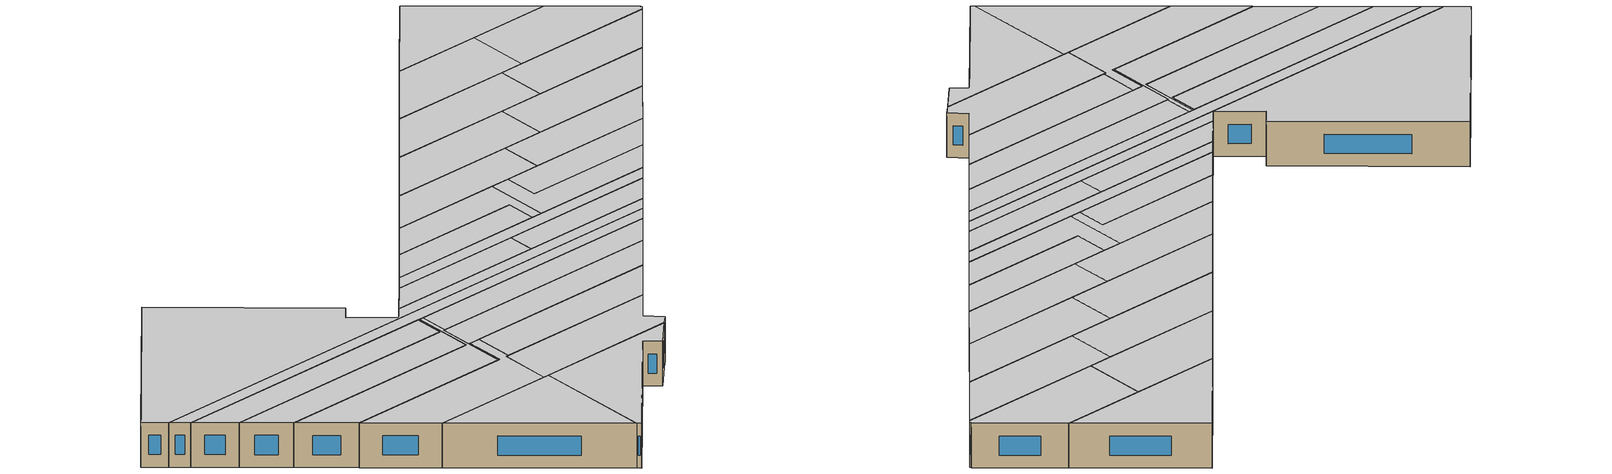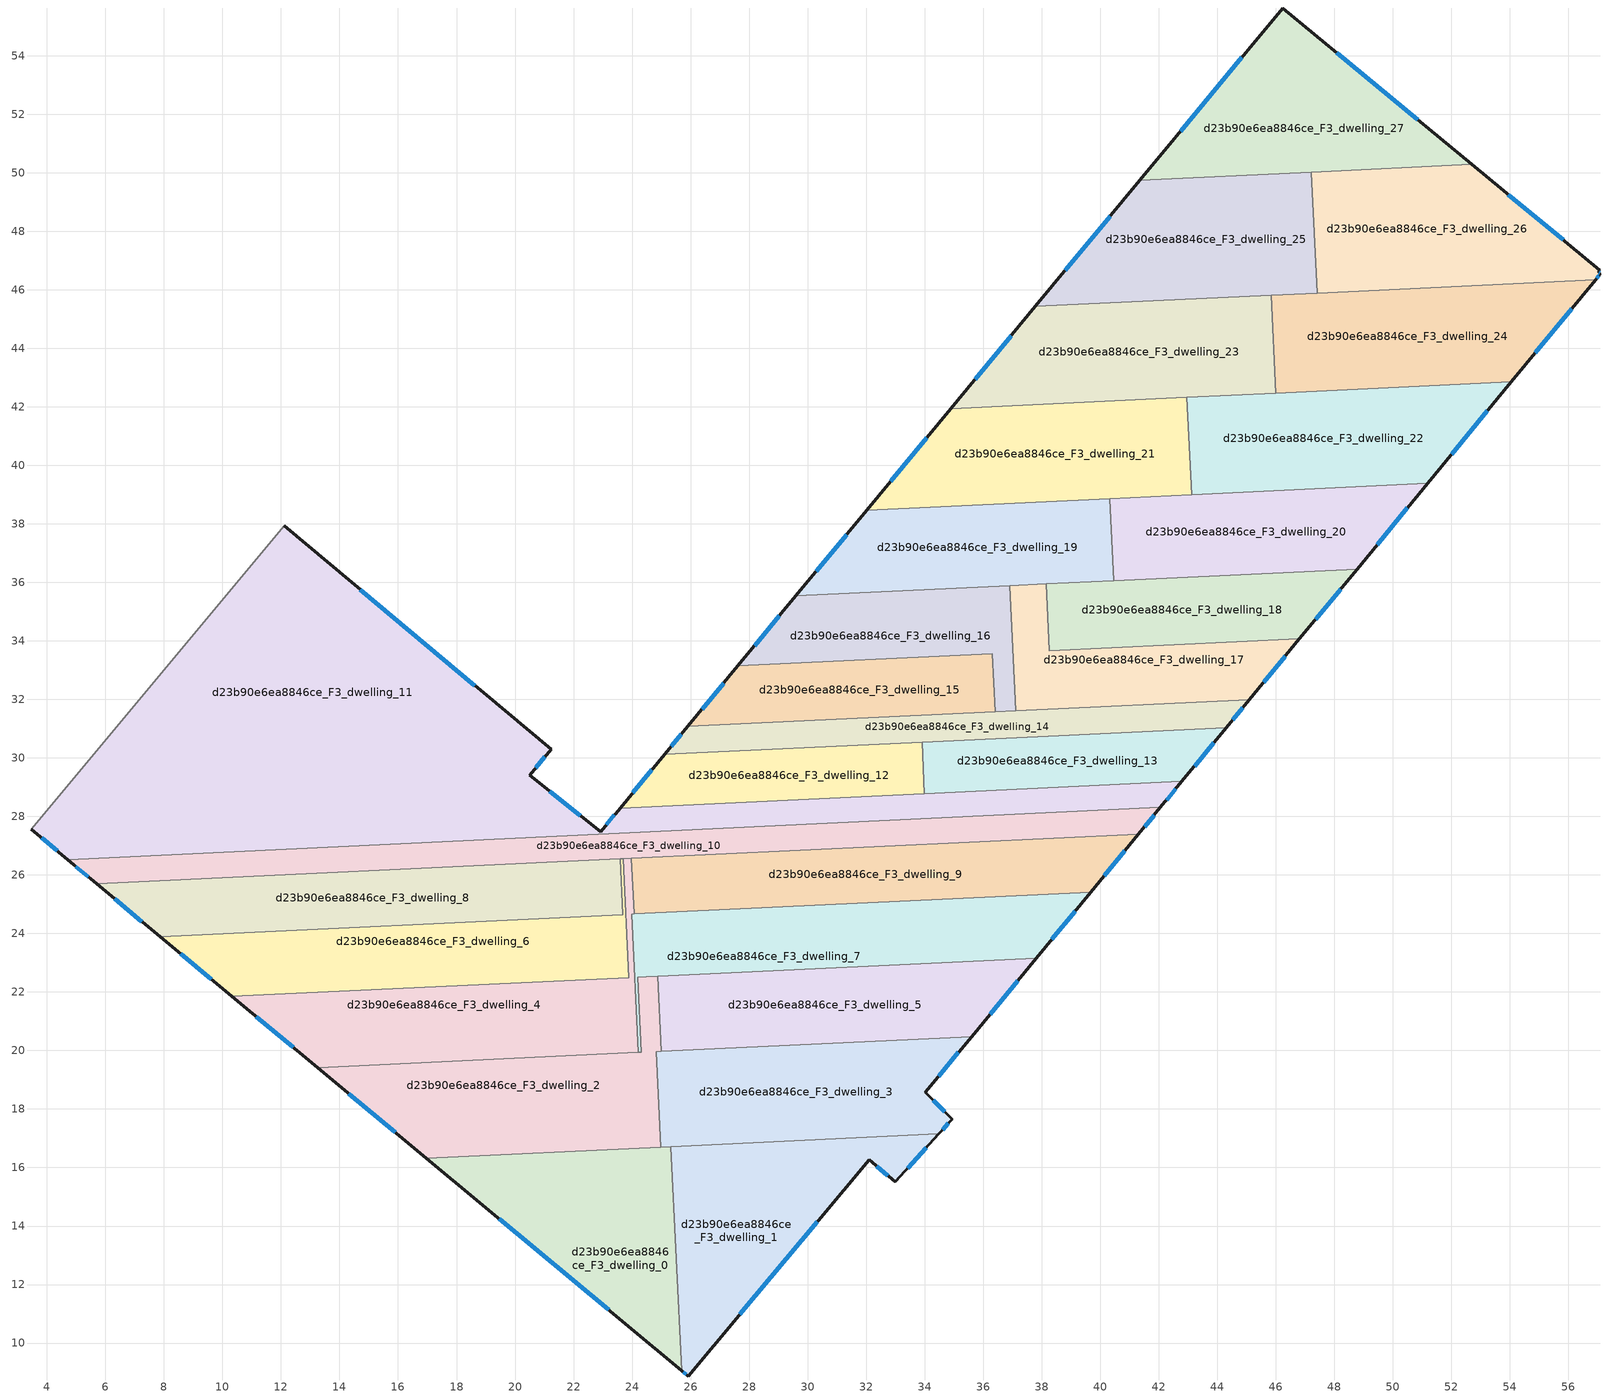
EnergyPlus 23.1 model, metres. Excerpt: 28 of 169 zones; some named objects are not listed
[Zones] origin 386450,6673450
d23b90e6ea8846ce_F3_dwelling_0
 floor to d23b90e6ea8846ce_F2_dwelling_0 (EU_floor_Construction): 25.33,16.71 25.69,9.06 16.97,16.32 z9
 wall outside (EU_wall_Construction): 16.97,16.32 25.69,9.06 z9:12
 wall to d23b90e6ea8846ce_F3_dwelling_1 (EU_wall_Construction): 25.69,9.06 25.33,16.71 z9:12
 wall to d23b90e6ea8846ce_F3_dwelling_2 (EU_wall_Construction): 24.99,16.7 16.97,16.32 z9:12
 wall to d23b90e6ea8846ce_F3_dwelling_3 (EU_wall_Construction): 25.33,16.71 24.99,16.7 z9:12
 window (EU_Window_Construction): 19.46,14.24 23.2,11.13 z9.86:11.14
 ceiling to d23b90e6ea8846ce_F4_dwelling_0 (EU_floor_Construction): 25.69,9.06 25.33,16.71 16.97,16.32 z12
d23b90e6ea8846ce_F3_dwelling_1
 floor to d23b90e6ea8846ce_F2_dwelling_1 (EU_floor_Construction): 34.49,17.15 32.99,15.51 32.1,16.26 25.91,8.87 25.69,9.06 25.33,16.71 z9
 wall outside (EU_wall_Construction): 25.69,9.06 25.91,8.87 32.1,16.26 32.99,15.51 34.49,17.15 z9:12
 wall to d23b90e6ea8846ce_F3_dwelling_3 (EU_wall_Construction): 34.49,17.15 25.33,16.71 z9:12
 window (EU_Window_Construction): 25.76,9 25.85,8.93 / 33.42,15.98 34.06,16.68 / 32.36,16.05 32.74,15.72 / 27.68,10.98 30.33,14.15 z9.86:11.14
 ceiling to d23b90e6ea8846ce_F4_dwelling_1 (EU_floor_Construction): 32.99,15.51 34.49,17.15 25.33,16.71 25.69,9.06 25.91,8.87 32.1,16.26 z12
d23b90e6ea8846ce_F3_dwelling_10
 floor to d23b90e6ea8846ce_F2_dwelling_10 (EU_floor_Construction): 42.06,28.3 41.3,27.39 23.69,26.55 23.64,26.55 23.59,26.54 5.71,25.69 4.71,26.52 z9
 wall outside (EU_wall_Construction): 4.71,26.52 5.71,25.69 / 41.3,27.39 42.06,28.3 z9:12
 wall to d23b90e6ea8846ce_F3_dwelling_8 (EU_wall_Construction): 5.71,25.69 23.59,26.54 z9:12
 wall to d23b90e6ea8846ce_F3_dwelling_11 (EU_wall_Construction): 42.06,28.3 4.71,26.52 z9:12
 wall to d23b90e6ea8846ce_F3_dwelling_9 (EU_wall_Construction): 23.98,26.56 41.3,27.39 z9:12
 wall to d23b90e6ea8846ce_F3_dwelling_6 (EU_wall_Construction): 23.59,26.54 23.64,26.55 23.69,26.55 z9:12
 wall to d23b90e6ea8846ce_F3_dwelling_4 (EU_wall_Construction): 23.69,26.55 23.98,26.56 z9:12
 window (EU_Window_Construction): 4.99,26.29 5.42,25.93 / 41.52,27.65 41.84,28.04 z9.86:11.14
 ceiling to d23b90e6ea8846ce_F4_dwelling_10 (EU_floor_Construction): 41.3,27.39 42.06,28.3 4.71,26.52 5.71,25.69 23.59,26.54 23.64,26.55 23.69,26.55 z12
d23b90e6ea8846ce_F3_dwelling_11
 floor to d23b90e6ea8846ce_F2_dwelling_11 (EU_floor_Construction): 42.79,29.19 42.06,28.3 4.71,26.52 3.46,27.56 12.11,37.94 21.23,30.29 20.5,29.41 22.92,27.48 23.59,28.28 z9
 wall outside (EU_wall_Construction): 3.46,27.56 4.71,26.52 / 23.59,28.28 22.92,27.48 20.5,29.41 21.23,30.29 12.11,37.94 / 42.06,28.3 42.79,29.19 z9:12
 wall adiabatic (EU_wall_Construction): 12.11,37.94 3.46,27.56 z9:12
 wall to d23b90e6ea8846ce_F3_dwelling_12 (EU_wall_Construction): 33.99,28.77 23.59,28.28 z9:12
 wall to d23b90e6ea8846ce_F3_dwelling_13 (EU_wall_Construction): 42.79,29.19 33.99,28.78 z9:12
 window (EU_Window_Construction): 3.82,27.26 4.35,26.82 / 18.63,32.47 14.71,35.75 / 20.71,29.66 21.02,30.04 / 22.23,28.03 21.19,28.86 / 23.4,28.05 23.11,27.71 / 42.27,28.56 42.58,28.94 z9.86:11.14
 ceiling to d23b90e6ea8846ce_F4_dwelling_11 (EU_floor_Construction): 42.06,28.3 42.79,29.19 23.59,28.28 22.92,27.48 20.5,29.41 21.23,30.29 12.11,37.94 3.46,27.56 4.71,26.52 z12
d23b90e6ea8846ce_F3_dwelling_12
 floor to d23b90e6ea8846ce_F2_dwelling_12 (EU_floor_Construction): 33.91,30.54 33.99,28.78 23.59,28.28 25.11,30.12 z9
 wall outside (EU_wall_Construction): 25.11,30.12 23.59,28.28 z9:12
 wall to d23b90e6ea8846ce_F3_dwelling_13 (EU_wall_Construction): 33.99,28.78 33.91,30.54 z9:12
 wall to d23b90e6ea8846ce_F3_dwelling_14 (EU_wall_Construction): 33.91,30.54 25.11,30.12 z9:12
 window (EU_Window_Construction): 24.68,29.59 24.02,28.8 z9.86:11.14
 ceiling to d23b90e6ea8846ce_F4_dwelling_12 (EU_floor_Construction): 33.99,28.78 33.91,30.54 25.11,30.12 23.59,28.28 z12
d23b90e6ea8846ce_F3_dwelling_13
 floor to d23b90e6ea8846ce_F2_dwelling_13 (EU_floor_Construction): 44.31,31.04 42.79,29.19 33.99,28.78 33.91,30.54 z9
 wall outside (EU_wall_Construction): 42.79,29.19 44.31,31.04 z9:12
 wall to d23b90e6ea8846ce_F3_dwelling_14 (EU_wall_Construction): 44.31,31.04 33.91,30.54 z9:12
 window (EU_Window_Construction): 43.23,29.72 43.88,30.51 z9.86:11.14
 ceiling to d23b90e6ea8846ce_F4_dwelling_13 (EU_floor_Construction): 42.79,29.19 44.31,31.04 33.91,30.54 33.99,28.78 z12
d23b90e6ea8846ce_F3_dwelling_14
 floor to d23b90e6ea8846ce_F2_dwelling_14 (EU_floor_Construction): 45.1,31.99 44.31,31.04 25.11,30.12 25.9,31.08 z9
 wall outside (EU_wall_Construction): 25.9,31.08 25.11,30.12 / 44.31,31.04 45.1,31.99 z9:12
 wall to d23b90e6ea8846ce_F3_dwelling_15 (EU_wall_Construction): 36.4,31.58 25.9,31.08 z9:12
 wall to d23b90e6ea8846ce_F3_dwelling_16 (EU_wall_Construction): 37.11,31.61 36.4,31.58 z9:12
 wall to d23b90e6ea8846ce_F3_dwelling_17 (EU_wall_Construction): 45.1,31.99 37.11,31.61 z9:12
 window (EU_Window_Construction): 25.68,30.8 25.34,30.39 / 44.54,31.31 44.87,31.72 z9.86:11.14
 ceiling to d23b90e6ea8846ce_F4_dwelling_14 (EU_floor_Construction): 44.31,31.04 45.1,31.99 25.9,31.08 25.11,30.12 z12
d23b90e6ea8846ce_F3_dwelling_15
 floor to d23b90e6ea8846ce_F2_dwelling_15 (EU_floor_Construction): 36.31,33.56 36.4,31.58 25.9,31.08 27.62,33.15 z9
 wall outside (EU_wall_Construction): 27.62,33.15 25.9,31.08 z9:12
 wall to d23b90e6ea8846ce_F3_dwelling_16 (EU_wall_Construction): 36.4,31.58 36.31,33.56 27.62,33.15 z9:12
 window (EU_Window_Construction): 27.13,32.56 26.39,31.67 z9.86:11.14
 ceiling to d23b90e6ea8846ce_F4_dwelling_15 (EU_floor_Construction): 36.4,31.58 36.31,33.56 27.62,33.15 25.9,31.08 z12
d23b90e6ea8846ce_F3_dwelling_16
 floor to d23b90e6ea8846ce_F2_dwelling_16 (EU_floor_Construction): 36.9,35.89 37.11,31.61 36.4,31.58 36.31,33.56 27.62,33.15 29.6,35.54 z9
 wall outside (EU_wall_Construction): 29.6,35.54 27.62,33.15 z9:12
 wall to d23b90e6ea8846ce_F3_dwelling_17 (EU_wall_Construction): 37.11,31.61 36.9,35.89 z9:12
 wall to d23b90e6ea8846ce_F3_dwelling_19 (EU_wall_Construction): 36.9,35.89 29.6,35.54 z9:12
 window (EU_Window_Construction): 29.03,34.86 28.19,33.83 z9.86:11.14
 ceiling to d23b90e6ea8846ce_F4_dwelling_16 (EU_floor_Construction): 37.11,31.61 36.9,35.89 29.6,35.54 27.62,33.15 36.31,33.56 36.4,31.58 z12
d23b90e6ea8846ce_F3_dwelling_17
 floor to d23b90e6ea8846ce_F2_dwelling_17 (EU_floor_Construction): 46.81,34.06 45.1,31.99 37.11,31.61 36.9,35.89 38.15,35.95 38.26,33.66 z9
 wall outside (EU_wall_Construction): 45.1,31.99 46.81,34.06 z9:12
 wall to d23b90e6ea8846ce_F3_dwelling_18 (EU_wall_Construction): 46.81,34.06 38.26,33.66 38.15,35.95 z9:12
 wall to d23b90e6ea8846ce_F3_dwelling_19 (EU_wall_Construction): 38.15,35.95 36.9,35.89 z9:12
 window (EU_Window_Construction): 45.59,32.58 46.32,33.47 z9.86:11.14
 ceiling to d23b90e6ea8846ce_F4_dwelling_17 (EU_floor_Construction): 45.1,31.99 46.81,34.06 38.26,33.66 38.15,35.95 36.9,35.89 37.11,31.61 z12
d23b90e6ea8846ce_F3_dwelling_18
 floor to d23b90e6ea8846ce_F2_dwelling_18 (EU_floor_Construction): 48.78,36.45 46.81,34.06 38.26,33.66 38.15,35.95 z9
 wall outside (EU_wall_Construction): 46.81,34.06 48.78,36.45 z9:12
 wall to d23b90e6ea8846ce_F3_dwelling_20 (EU_wall_Construction): 48.78,36.45 40.46,36.06 z9:12
 wall to d23b90e6ea8846ce_F3_dwelling_19 (EU_wall_Construction): 40.46,36.06 38.15,35.95 z9:12
 window (EU_Window_Construction): 47.37,34.75 48.21,35.77 z9.86:11.14
 ceiling to d23b90e6ea8846ce_F4_dwelling_18 (EU_floor_Construction): 46.81,34.06 48.78,36.45 38.15,35.95 38.26,33.66 z12
d23b90e6ea8846ce_F3_dwelling_19
 floor to d23b90e6ea8846ce_F2_dwelling_19 (EU_floor_Construction): 40.33,38.86 40.46,36.06 29.6,35.54 32.02,38.46 z9
 wall outside (EU_wall_Construction): 32.02,38.46 29.6,35.54 z9:12
 wall to d23b90e6ea8846ce_F3_dwelling_20 (EU_wall_Construction): 40.46,36.06 40.33,38.86 z9:12
 wall to d23b90e6ea8846ce_F3_dwelling_21 (EU_wall_Construction): 40.33,38.86 32.02,38.46 z9:12
 window (EU_Window_Construction): 31.33,37.63 30.29,36.38 z9.86:11.14
 ceiling to d23b90e6ea8846ce_F4_dwelling_19 (EU_floor_Construction): 40.46,36.06 40.33,38.86 32.02,38.46 29.6,35.54 z12
d23b90e6ea8846ce_F3_dwelling_2
 floor to d23b90e6ea8846ce_F2_dwelling_2 (EU_floor_Construction): 24.88,22.54 25,19.97 24.83,19.96 24.99,16.7 16.97,16.32 13.25,19.41 24.3,19.94 24.31,19.94 24.19,22.51 24.48,22.52 z9
 wall outside (EU_wall_Construction): 13.25,19.41 16.97,16.32 z9:12
 wall to d23b90e6ea8846ce_F3_dwelling_7 (EU_wall_Construction): 24.88,22.54 24.48,22.52 24.19,22.51 24.31,19.94 24.3,19.94 24.21,19.93 z9:12
 wall to d23b90e6ea8846ce_F3_dwelling_5 (EU_wall_Construction): 25,19.97 24.88,22.54 z9:12
 wall to d23b90e6ea8846ce_F3_dwelling_3 (EU_wall_Construction): 24.99,16.7 24.83,19.96 25,19.97 z9:12
 wall to d23b90e6ea8846ce_F3_dwelling_4 (EU_wall_Construction): 24.21,19.93 13.25,19.41 z9:12
 window (EU_Window_Construction): 14.31,18.53 15.91,17.2 z9.86:11.14
 ceiling to d23b90e6ea8846ce_F4_dwelling_2 (EU_floor_Construction): 24.99,16.7 24.83,19.96 25,19.97 24.88,22.54 24.48,22.52 24.19,22.51 24.31,19.94 24.3,19.94 13.25,19.41 16.97,16.32 z12
d23b90e6ea8846ce_F3_dwelling_20
 floor to d23b90e6ea8846ce_F2_dwelling_20 (EU_floor_Construction): 51.19,39.38 48.78,36.45 40.46,36.06 40.33,38.86 z9
 wall outside (EU_wall_Construction): 48.78,36.45 51.19,39.38 z9:12
 wall to d23b90e6ea8846ce_F3_dwelling_22 (EU_wall_Construction): 51.19,39.38 43.12,38.99 z9:12
 wall to d23b90e6ea8846ce_F3_dwelling_21 (EU_wall_Construction): 43.12,38.99 40.33,38.86 z9:12
 window (EU_Window_Construction): 49.47,37.29 50.5,38.54 z9.86:11.14
 ceiling to d23b90e6ea8846ce_F4_dwelling_20 (EU_floor_Construction): 48.78,36.45 51.19,39.38 40.33,38.86 40.46,36.06 z12
d23b90e6ea8846ce_F3_dwelling_21
 floor to d23b90e6ea8846ce_F2_dwelling_21 (EU_floor_Construction): 42.96,42.32 43.12,38.99 32.02,38.46 34.9,41.94 z9
 wall outside (EU_wall_Construction): 34.9,41.94 32.02,38.46 z9:12
 wall to d23b90e6ea8846ce_F3_dwelling_22 (EU_wall_Construction): 43.12,38.99 42.96,42.32 z9:12
 wall to d23b90e6ea8846ce_F3_dwelling_23 (EU_wall_Construction): 42.96,42.32 34.9,41.94 z9:12
 window (EU_Window_Construction): 34.08,40.95 32.84,39.46 z9.86:11.14
 ceiling to d23b90e6ea8846ce_F4_dwelling_21 (EU_floor_Construction): 43.12,38.99 42.96,42.32 34.9,41.94 32.02,38.46 z12
d23b90e6ea8846ce_F3_dwelling_22
 floor to d23b90e6ea8846ce_F2_dwelling_22 (EU_floor_Construction): 54.05,42.85 51.19,39.38 43.12,38.99 42.96,42.32 z9
 wall outside (EU_wall_Construction): 51.19,39.38 54.05,42.85 z9:12
 wall to d23b90e6ea8846ce_F3_dwelling_24 (EU_wall_Construction): 54.05,42.85 46,42.47 z9:12
 wall to d23b90e6ea8846ce_F3_dwelling_23 (EU_wall_Construction): 46,42.47 42.96,42.32 z9:12
 window (EU_Window_Construction): 52.01,40.37 53.24,41.86 z9.86:11.14
 ceiling to d23b90e6ea8846ce_F4_dwelling_22 (EU_floor_Construction): 51.19,39.38 54.05,42.85 42.96,42.32 43.12,38.99 z12
d23b90e6ea8846ce_F3_dwelling_23
 floor to d23b90e6ea8846ce_F2_dwelling_23 (EU_floor_Construction): 45.84,45.81 46,42.47 34.9,41.94 37.79,45.43 z9
 wall outside (EU_wall_Construction): 37.79,45.43 34.9,41.94 z9:12
 wall to d23b90e6ea8846ce_F3_dwelling_24 (EU_wall_Construction): 46,42.47 45.84,45.81 z9:12
 wall to d23b90e6ea8846ce_F3_dwelling_25 (EU_wall_Construction): 45.84,45.81 37.79,45.43 z9:12
 window (EU_Window_Construction): 36.96,44.43 35.72,42.94 z9.86:11.14
 ceiling to d23b90e6ea8846ce_F4_dwelling_23 (EU_floor_Construction): 46,42.47 45.84,45.81 37.79,45.43 34.9,41.94 z12
d23b90e6ea8846ce_F3_dwelling_24
 floor to d23b90e6ea8846ce_F2_dwelling_24 (EU_floor_Construction): 56.93,46.34 54.05,42.85 46,42.47 45.84,45.81 z9
 wall outside (EU_wall_Construction): 54.05,42.85 56.93,46.34 z9:12
 wall to d23b90e6ea8846ce_F3_dwelling_26 (EU_wall_Construction): 56.93,46.34 47.41,45.89 z9:12
 wall to d23b90e6ea8846ce_F3_dwelling_25 (EU_wall_Construction): 47.41,45.89 45.84,45.81 z9:12
 window (EU_Window_Construction): 54.88,43.85 56.11,45.34 z9.86:11.14
 ceiling to d23b90e6ea8846ce_F4_dwelling_24 (EU_floor_Construction): 54.05,42.85 56.93,46.34 45.84,45.81 46,42.47 z12
d23b90e6ea8846ce_F3_dwelling_25
 floor to d23b90e6ea8846ce_F2_dwelling_25 (EU_floor_Construction): 47.21,50.02 47.41,45.89 37.79,45.43 41.36,49.74 z9
 wall outside (EU_wall_Construction): 41.36,49.74 37.79,45.43 z9:12
 wall to d23b90e6ea8846ce_F3_dwelling_26 (EU_wall_Construction): 47.41,45.89 47.21,50.02 z9:12
 wall to d23b90e6ea8846ce_F3_dwelling_27 (EU_wall_Construction): 47.21,50.02 41.36,49.74 z9:12
 window (EU_Window_Construction): 40.34,48.51 38.81,46.66 z9.86:11.14
 ceiling to d23b90e6ea8846ce_F4_dwelling_25 (EU_floor_Construction): 47.41,45.89 47.21,50.02 41.36,49.74 37.79,45.43 z12
d23b90e6ea8846ce_F3_dwelling_26
 floor to d23b90e6ea8846ce_F2_dwelling_26 (EU_floor_Construction): 57.07,46.67 57.02,46.61 57.09,46.54 56.93,46.34 47.41,45.89 47.21,50.02 52.7,50.28 z9
 wall outside (EU_wall_Construction): 56.93,46.34 57.09,46.54 57.02,46.61 57.07,46.67 52.7,50.28 z9:12
 wall to d23b90e6ea8846ce_F3_dwelling_27 (EU_wall_Construction): 52.7,50.28 47.21,50.02 z9:12
 window (EU_Window_Construction): 57.07,46.56 57.04,46.59 / 56.98,46.4 57.04,46.48 / 55.82,47.7 53.95,49.25 z9.86:11.14
 ceiling to d23b90e6ea8846ce_F4_dwelling_26 (EU_floor_Construction): 56.93,46.34 57.09,46.54 57.02,46.61 57.07,46.67 52.7,50.28 47.21,50.02 47.41,45.89 z12
d23b90e6ea8846ce_F3_dwelling_27
 floor to d23b90e6ea8846ce_F2_dwelling_27 (EU_floor_Construction): 52.7,50.28 41.36,49.74 46.23,55.63 z9
 wall outside (EU_wall_Construction): 52.7,50.28 46.23,55.63 41.36,49.74 z9:12
 window (EU_Window_Construction): 44.84,53.95 42.75,51.42 / 50.85,51.81 48.08,54.1 z9.86:11.14
 ceiling to d23b90e6ea8846ce_F4_dwelling_27 (EU_floor_Construction): 52.7,50.28 46.23,55.63 41.36,49.74 z12
d23b90e6ea8846ce_F3_dwelling_3
 floor to d23b90e6ea8846ce_F2_dwelling_3 (EU_floor_Construction): 35.61,20.48 34.03,18.56 34.94,17.65 34.49,17.15 24.99,16.7 24.83,19.96 z9
 wall outside (EU_wall_Construction): 34.49,17.15 34.94,17.65 34.03,18.56 35.61,20.48 z9:12
 wall to d23b90e6ea8846ce_F3_dwelling_5 (EU_wall_Construction): 35.61,20.48 25,19.97 z9:12
 window (EU_Window_Construction): 34.48,19.11 35.16,19.93 / 34.68,17.91 34.29,18.3 / 34.62,17.29 34.81,17.5 z9.86:11.14
 ceiling to d23b90e6ea8846ce_F4_dwelling_3 (EU_floor_Construction): 34.94,17.65 34.03,18.56 35.61,20.48 24.83,19.96 24.99,16.7 34.49,17.15 z12
d23b90e6ea8846ce_F3_dwelling_4
 floor to d23b90e6ea8846ce_F2_dwelling_4 (EU_floor_Construction): 23.98,26.56 24.07,24.67 23.99,24.66 24.21,19.93 13.25,19.41 10.33,21.85 23.88,22.49 23.69,26.55 z9
 wall outside (EU_wall_Construction): 10.33,21.85 13.25,19.41 z9:12
 wall to d23b90e6ea8846ce_F3_dwelling_9 (EU_wall_Construction): 24.07,24.67 23.98,26.56 z9:12
 wall to d23b90e6ea8846ce_F3_dwelling_7 (EU_wall_Construction): 24.21,19.93 23.99,24.66 24.07,24.66 z9:12
 wall to d23b90e6ea8846ce_F3_dwelling_6 (EU_wall_Construction): 23.69,26.55 23.88,22.49 10.33,21.85 z9:12
 window (EU_Window_Construction): 11.16,21.15 12.42,20.11 z9.86:11.14
 ceiling to d23b90e6ea8846ce_F4_dwelling_4 (EU_floor_Construction): 24.21,19.93 23.99,24.66 24.07,24.67 23.98,26.56 23.69,26.55 23.88,22.49 10.33,21.85 13.25,19.41 z12
d23b90e6ea8846ce_F3_dwelling_5
 floor to d23b90e6ea8846ce_F2_dwelling_5 (EU_floor_Construction): 37.81,23.16 35.61,20.48 25,19.97 24.88,22.54 z9
 wall outside (EU_wall_Construction): 35.61,20.48 37.81,23.16 z9:12
 wall to d23b90e6ea8846ce_F3_dwelling_7 (EU_wall_Construction): 37.81,23.16 24.88,22.54 z9:12
 window (EU_Window_Construction): 36.24,21.24 37.18,22.39 z9.86:11.14
 ceiling to d23b90e6ea8846ce_F4_dwelling_5 (EU_floor_Construction): 35.61,20.48 37.81,23.16 24.88,22.54 25,19.97 z12
d23b90e6ea8846ce_F3_dwelling_6
 floor to d23b90e6ea8846ce_F2_dwelling_6 (EU_floor_Construction): 23.69,26.55 23.88,22.49 10.33,21.85 7.87,23.89 23.68,24.65 23.59,26.54 z9
 wall outside (EU_wall_Construction): 7.87,23.89 10.33,21.85 z9:12
 wall to d23b90e6ea8846ce_F3_dwelling_8 (EU_wall_Construction): 23.59,26.54 23.68,24.65 7.87,23.89 z9:12
 window (EU_Window_Construction): 8.57,23.31 9.62,22.43 z9.86:11.14
 ceiling to d23b90e6ea8846ce_F4_dwelling_6 (EU_floor_Construction): 23.88,22.49 23.69,26.55 23.59,26.54 23.68,24.65 7.87,23.89 10.33,21.85 z12
d23b90e6ea8846ce_F3_dwelling_7
 floor to d23b90e6ea8846ce_F2_dwelling_7 (EU_floor_Construction): 39.67,25.41 37.81,23.16 24.48,22.52 24.19,22.51 24.31,19.94 24.21,19.93 23.99,24.66 z9
 wall outside (EU_wall_Construction): 37.81,23.16 39.67,25.41 z9:12
 wall to d23b90e6ea8846ce_F3_dwelling_9 (EU_wall_Construction): 39.67,25.41 24.07,24.66 z9:12
 window (EU_Window_Construction): 38.34,23.8 39.14,24.76 z9.86:11.14
 ceiling to d23b90e6ea8846ce_F4_dwelling_7 (EU_floor_Construction): 37.81,23.16 39.67,25.41 23.99,24.66 24.21,19.93 24.31,19.94 24.19,22.51 24.48,22.52 z12
d23b90e6ea8846ce_F3_dwelling_8
 floor to d23b90e6ea8846ce_F2_dwelling_8 (EU_floor_Construction): 23.59,26.54 23.68,24.65 7.87,23.89 5.71,25.69 z9
 wall outside (EU_wall_Construction): 5.71,25.69 7.87,23.89 z9:12
 window (EU_Window_Construction): 6.32,25.18 7.25,24.41 z9.86:11.14
 ceiling to d23b90e6ea8846ce_F4_dwelling_8 (EU_floor_Construction): 23.68,24.65 23.59,26.54 5.71,25.69 7.87,23.89 z12
d23b90e6ea8846ce_F3_dwelling_9
 floor to d23b90e6ea8846ce_F2_dwelling_9 (EU_floor_Construction): 41.3,27.39 39.67,25.41 24.07,24.67 23.98,26.56 z9
 wall outside (EU_wall_Construction): 39.67,25.41 41.3,27.39 z9:12
 window (EU_Window_Construction): 40.14,25.97 40.84,26.82 z9.86:11.14
 ceiling to d23b90e6ea8846ce_F4_dwelling_9 (EU_floor_Construction): 39.67,25.41 41.3,27.39 23.98,26.56 24.07,24.67 z12
[Building]
EU S2 Campaign: North Axis=0; Terrain=City; Solar Distribution=FullExterior
[Site:Location]
Helsinki-Vantaa.AP: Latitude=60.317; Longitude=24.963; Time Zone=2; Elevation=54.6
[SizingPeriod:WeatherFileDays]
AnnualSizingPeriod: Begin Month=1; Begin Day of Month=1; End Month=12; End Day of Month=31; Day of Week for Start Day=Monday; Use Weather File Daylight Saving Period=No; Use Weather File Rain and Snow Indicators=No
[MATERIAL]
EU_InternalMass_Material: Roughness=MediumRough; Thickness=0.1; Conductivity=1; Density=1800; Specific Heat=900; Thermal Absorptance=0.9; Solar Absorptance=0.7; Visible Absorptance=0.7
[MATERIAL:NOMASS] Roughness=MediumRough; Thermal Absorptance=0.9; Solar Absorptance=0.7; Visible Absorptance=0.7
Name | Thermal Resistance
EU_wall_NoMass | 1.10183
EU_floor_NoMass | 1.70606
[WINDOWMATERIAL:SIMPLEGLAZINGSYSTEM]
EU_Window_SimpleGlazing: UFactor=3.11035; Solar Heat Gain Coefficient=0.8; Visible Transmittance=0.8
[CONSTRUCTION]
EU_wall_Construction: EU_wall_NoMass
EU_floor_Construction: EU_floor_NoMass
EU_Window_Construction: EU_Window_SimpleGlazing
EU_InternalMass_Construction: EU_InternalMass_Material
[ZONE] Type=1; Multiplier=1; Ceiling Height=autocalculate; Floor Area=autocalculate; Part of Total Floor Area=Yes
Name | Volume
d23b90e6ea8846ce_F3_dwelling_0 | 96.1919
d23b90e6ea8846ce_F3_dwelling_1 | 96.2014
d23b90e6ea8846ce_F3_dwelling_10 | 96.1707
d23b90e6ea8846ce_F3_dwelling_11 | 399.424
d23b90e6ea8846ce_F3_dwelling_12 | 50.9656
d23b90e6ea8846ce_F3_dwelling_13 | 50.9568
d23b90e6ea8846ce_F3_dwelling_14 | 52.7739
d23b90e6ea8846ce_F3_dwelling_15 | 57.3062
d23b90e6ea8846ce_F3_dwelling_16 | 61.6992
d23b90e6ea8846ce_F3_dwelling_17 | 61.7065
d23b90e6ea8846ce_F3_dwelling_18 | 66.0659
d23b90e6ea8846ce_F3_dwelling_19 | 80.8228
d23b90e6ea8846ce_F3_dwelling_2 | 101.555
d23b90e6ea8846ce_F3_dwelling_20 | 80.8396
d23b90e6ea8846ce_F3_dwelling_21 | 95.9209
d23b90e6ea8846ce_F3_dwelling_22 | 95.9231
d23b90e6ea8846ce_F3_dwelling_23 | 96.2322
d23b90e6ea8846ce_F3_dwelling_24 | 96.2175
d23b90e6ea8846ce_F3_dwelling_25 | 96.1772
d23b90e6ea8846ce_F3_dwelling_26 | 96.2007
d23b90e6ea8846ce_F3_dwelling_27 | 96.2168
d23b90e6ea8846ce_F3_dwelling_3 | 96.2051
d23b90e6ea8846ce_F3_dwelling_4 | 98.4302
d23b90e6ea8846ce_F3_dwelling_5 | 90.8826
d23b90e6ea8846ce_F3_dwelling_6 | 96.1934
d23b90e6ea8846ce_F3_dwelling_7 | 96.2285
d23b90e6ea8846ce_F3_dwelling_8 | 96.2146
d23b90e6ea8846ce_F3_dwelling_9 | 93.991
[INTERNALMASS] Construction=EU_InternalMass_Construction
Name | Zone or ZoneList | Surface Area
d23b90e6ea8846ce_F3_dwelling_0_EU_InternalMass | d23b90e6ea8846ce_F3_dwelling_0 | 32.0639
d23b90e6ea8846ce_F3_dwelling_1_EU_InternalMass | d23b90e6ea8846ce_F3_dwelling_1 | 32.0673
d23b90e6ea8846ce_F3_dwelling_2_EU_InternalMass | d23b90e6ea8846ce_F3_dwelling_2 | 33.8497
d23b90e6ea8846ce_F3_dwelling_3_EU_InternalMass | d23b90e6ea8846ce_F3_dwelling_3 | 32.068
d23b90e6ea8846ce_F3_dwelling_4_EU_InternalMass | d23b90e6ea8846ce_F3_dwelling_4 | 32.8093
d23b90e6ea8846ce_F3_dwelling_5_EU_InternalMass | d23b90e6ea8846ce_F3_dwelling_5 | 30.2927
d23b90e6ea8846ce_F3_dwelling_6_EU_InternalMass | d23b90e6ea8846ce_F3_dwelling_6 | 32.0651
d23b90e6ea8846ce_F3_dwelling_7_EU_InternalMass | d23b90e6ea8846ce_F3_dwelling_7 | 32.0754
d23b90e6ea8846ce_F3_dwelling_8_EU_InternalMass | d23b90e6ea8846ce_F3_dwelling_8 | 32.0719
d23b90e6ea8846ce_F3_dwelling_9_EU_InternalMass | d23b90e6ea8846ce_F3_dwelling_9 | 31.3301
d23b90e6ea8846ce_F3_dwelling_10_EU_InternalMass | d23b90e6ea8846ce_F3_dwelling_10 | 32.0536
d23b90e6ea8846ce_F3_dwelling_11_EU_InternalMass | d23b90e6ea8846ce_F3_dwelling_11 | 133.147
d23b90e6ea8846ce_F3_dwelling_12_EU_InternalMass | d23b90e6ea8846ce_F3_dwelling_12 | 16.9888
d23b90e6ea8846ce_F3_dwelling_13_EU_InternalMass | d23b90e6ea8846ce_F3_dwelling_13 | 16.9866
d23b90e6ea8846ce_F3_dwelling_14_EU_InternalMass | d23b90e6ea8846ce_F3_dwelling_14 | 17.591
d23b90e6ea8846ce_F3_dwelling_15_EU_InternalMass | d23b90e6ea8846ce_F3_dwelling_15 | 19.1011
d23b90e6ea8846ce_F3_dwelling_16_EU_InternalMass | d23b90e6ea8846ce_F3_dwelling_16 | 20.5667
d23b90e6ea8846ce_F3_dwelling_17_EU_InternalMass | d23b90e6ea8846ce_F3_dwelling_17 | 20.5686
d23b90e6ea8846ce_F3_dwelling_18_EU_InternalMass | d23b90e6ea8846ce_F3_dwelling_18 | 22.0217
d23b90e6ea8846ce_F3_dwelling_19_EU_InternalMass | d23b90e6ea8846ce_F3_dwelling_19 | 26.9404
d23b90e6ea8846ce_F3_dwelling_20_EU_InternalMass | d23b90e6ea8846ce_F3_dwelling_20 | 26.9465
d23b90e6ea8846ce_F3_dwelling_21_EU_InternalMass | d23b90e6ea8846ce_F3_dwelling_21 | 31.9727
d23b90e6ea8846ce_F3_dwelling_22_EU_InternalMass | d23b90e6ea8846ce_F3_dwelling_22 | 31.9747
d23b90e6ea8846ce_F3_dwelling_23_EU_InternalMass | d23b90e6ea8846ce_F3_dwelling_23 | 32.0791
d23b90e6ea8846ce_F3_dwelling_24_EU_InternalMass | d23b90e6ea8846ce_F3_dwelling_24 | 32.0716
d23b90e6ea8846ce_F3_dwelling_25_EU_InternalMass | d23b90e6ea8846ce_F3_dwelling_25 | 32.0602
d23b90e6ea8846ce_F3_dwelling_26_EU_InternalMass | d23b90e6ea8846ce_F3_dwelling_26 | 32.0669
d23b90e6ea8846ce_F3_dwelling_27_EU_InternalMass | d23b90e6ea8846ce_F3_dwelling_27 | 32.0668
[OTHEREQUIPMENT] Fuel Type=Electricity; Design Level Calculation Method=Watts/Area; Power per Zone Floor Area=1; Fraction Latent=0; Fraction Radiant=0; Fraction Lost=0; Carbon Dioxide Generation Rate=0; EndUse Subcategory=EU_Step8_InternalGains
Name | Zone or ZoneList or Space or SpaceList | Schedule
EU_Step8_InternalGain_d23b90e6ea8846ce_F3_dwelling_0_f000 | d23b90e6ea8846ce_F3_dwelling_0 | EU_Step8_GainSchedule_d23b90e6ea8846ce_F3_dwelling_0_f000
EU_Step8_InternalGain_d23b90e6ea8846ce_F3_dwelling_1_f000 | d23b90e6ea8846ce_F3_dwelling_1 | EU_Step8_GainSchedule_d23b90e6ea8846ce_F3_dwelling_1_f000
EU_Step8_InternalGain_d23b90e6ea8846ce_F3_dwelling_2_f000 | d23b90e6ea8846ce_F3_dwelling_2 | EU_Step8_GainSchedule_d23b90e6ea8846ce_F3_dwelling_2_f000
EU_Step8_InternalGain_d23b90e6ea8846ce_F3_dwelling_3_f000 | d23b90e6ea8846ce_F3_dwelling_3 | EU_Step8_GainSchedule_d23b90e6ea8846ce_F3_dwelling_3_f000
EU_Step8_InternalGain_d23b90e6ea8846ce_F3_dwelling_4_f000 | d23b90e6ea8846ce_F3_dwelling_4 | EU_Step8_GainSchedule_d23b90e6ea8846ce_F3_dwelling_4_f000
EU_Step8_InternalGain_d23b90e6ea8846ce_F3_dwelling_5_f000 | d23b90e6ea8846ce_F3_dwelling_5 | EU_Step8_GainSchedule_d23b90e6ea8846ce_F3_dwelling_5_f000
EU_Step8_InternalGain_d23b90e6ea8846ce_F3_dwelling_6_f000 | d23b90e6ea8846ce_F3_dwelling_6 | EU_Step8_GainSchedule_d23b90e6ea8846ce_F3_dwelling_6_f000
EU_Step8_InternalGain_d23b90e6ea8846ce_F3_dwelling_7_f000 | d23b90e6ea8846ce_F3_dwelling_7 | EU_Step8_GainSchedule_d23b90e6ea8846ce_F3_dwelling_7_f000
EU_Step8_InternalGain_d23b90e6ea8846ce_F3_dwelling_8_f000 | d23b90e6ea8846ce_F3_dwelling_8 | EU_Step8_GainSchedule_d23b90e6ea8846ce_F3_dwelling_8_f000
EU_Step8_InternalGain_d23b90e6ea8846ce_F3_dwelling_9_f000 | d23b90e6ea8846ce_F3_dwelling_9 | EU_Step8_GainSchedule_d23b90e6ea8846ce_F3_dwelling_9_f000
EU_Step8_InternalGain_d23b90e6ea8846ce_F3_dwelling_10_f000 | d23b90e6ea8846ce_F3_dwelling_10 | EU_Step8_GainSchedule_d23b90e6ea8846ce_F3_dwelling_10_f000
EU_Step8_InternalGain_d23b90e6ea8846ce_F3_dwelling_11_f000 | d23b90e6ea8846ce_F3_dwelling_11 | EU_Step8_GainSchedule_d23b90e6ea8846ce_F3_dwelling_11_f000
EU_Step8_InternalGain_d23b90e6ea8846ce_F3_dwelling_12_f000 | d23b90e6ea8846ce_F3_dwelling_12 | EU_Step8_GainSchedule_d23b90e6ea8846ce_F3_dwelling_12_f000
EU_Step8_InternalGain_d23b90e6ea8846ce_F3_dwelling_13_f000 | d23b90e6ea8846ce_F3_dwelling_13 | EU_Step8_GainSchedule_d23b90e6ea8846ce_F3_dwelling_13_f000
EU_Step8_InternalGain_d23b90e6ea8846ce_F3_dwelling_14_f000 | d23b90e6ea8846ce_F3_dwelling_14 | EU_Step8_GainSchedule_d23b90e6ea8846ce_F3_dwelling_14_f000
EU_Step8_InternalGain_d23b90e6ea8846ce_F3_dwelling_15_f000 | d23b90e6ea8846ce_F3_dwelling_15 | EU_Step8_GainSchedule_d23b90e6ea8846ce_F3_dwelling_15_f000
EU_Step8_InternalGain_d23b90e6ea8846ce_F3_dwelling_16_f000 | d23b90e6ea8846ce_F3_dwelling_16 | EU_Step8_GainSchedule_d23b90e6ea8846ce_F3_dwelling_16_f000
EU_Step8_InternalGain_d23b90e6ea8846ce_F3_dwelling_17_f000 | d23b90e6ea8846ce_F3_dwelling_17 | EU_Step8_GainSchedule_d23b90e6ea8846ce_F3_dwelling_17_f000
EU_Step8_InternalGain_d23b90e6ea8846ce_F3_dwelling_18_f000 | d23b90e6ea8846ce_F3_dwelling_18 | EU_Step8_GainSchedule_d23b90e6ea8846ce_F3_dwelling_18_f000
EU_Step8_InternalGain_d23b90e6ea8846ce_F3_dwelling_19_f000 | d23b90e6ea8846ce_F3_dwelling_19 | EU_Step8_GainSchedule_d23b90e6ea8846ce_F3_dwelling_19_f000
EU_Step8_InternalGain_d23b90e6ea8846ce_F3_dwelling_20_f000 | d23b90e6ea8846ce_F3_dwelling_20 | EU_Step8_GainSchedule_d23b90e6ea8846ce_F3_dwelling_20_f000
EU_Step8_InternalGain_d23b90e6ea8846ce_F3_dwelling_21_f000 | d23b90e6ea8846ce_F3_dwelling_21 | EU_Step8_GainSchedule_d23b90e6ea8846ce_F3_dwelling_21_f000
EU_Step8_InternalGain_d23b90e6ea8846ce_F3_dwelling_22_f000 | d23b90e6ea8846ce_F3_dwelling_22 | EU_Step8_GainSchedule_d23b90e6ea8846ce_F3_dwelling_22_f000
EU_Step8_InternalGain_d23b90e6ea8846ce_F3_dwelling_23_f000 | d23b90e6ea8846ce_F3_dwelling_23 | EU_Step8_GainSchedule_d23b90e6ea8846ce_F3_dwelling_23_f000
EU_Step8_InternalGain_d23b90e6ea8846ce_F3_dwelling_24_f000 | d23b90e6ea8846ce_F3_dwelling_24 | EU_Step8_GainSchedule_d23b90e6ea8846ce_F3_dwelling_24_f000
EU_Step8_InternalGain_d23b90e6ea8846ce_F3_dwelling_25_f000 | d23b90e6ea8846ce_F3_dwelling_25 | EU_Step8_GainSchedule_d23b90e6ea8846ce_F3_dwelling_25_f000
EU_Step8_InternalGain_d23b90e6ea8846ce_F3_dwelling_26_f000 | d23b90e6ea8846ce_F3_dwelling_26 | EU_Step8_GainSchedule_d23b90e6ea8846ce_F3_dwelling_26_f000
EU_Step8_InternalGain_d23b90e6ea8846ce_F3_dwelling_27_f000 | d23b90e6ea8846ce_F3_dwelling_27 | EU_Step8_GainSchedule_d23b90e6ea8846ce_F3_dwelling_27_f000
[ZONEVENTILATION:DESIGNFLOWRATE] Schedule=EU_AlwaysOn; Design Flow Rate Calculation Method=AirChanges/Hour; Air Changes per Hour=0.756316; Ventilation Type=Natural; Fan Pressure Rise=0; Fan Total Efficiency=1; Constant Term Coefficient=1; Temperature Term Coefficient=0; Velocity Term Coefficient=0; Velocity Squared Term Coefficient=0; Minimum Indoor Temperature=-100; Maximum Indoor Temperature=100; Delta Temperature=-100; Minimum Outdoor Temperature=-100; Maximum Outdoor Temperature=100; Maximum Wind Speed=40
Name | Zone or ZoneList or Space or SpaceList
EU_ConstantAir_d23b90e6ea8846ce_F3_dwelling_0 | d23b90e6ea8846ce_F3_dwelling_0
EU_ConstantAir_d23b90e6ea8846ce_F3_dwelling_1 | d23b90e6ea8846ce_F3_dwelling_1
EU_ConstantAir_d23b90e6ea8846ce_F3_dwelling_2 | d23b90e6ea8846ce_F3_dwelling_2
EU_ConstantAir_d23b90e6ea8846ce_F3_dwelling_3 | d23b90e6ea8846ce_F3_dwelling_3
EU_ConstantAir_d23b90e6ea8846ce_F3_dwelling_4 | d23b90e6ea8846ce_F3_dwelling_4
EU_ConstantAir_d23b90e6ea8846ce_F3_dwelling_5 | d23b90e6ea8846ce_F3_dwelling_5
EU_ConstantAir_d23b90e6ea8846ce_F3_dwelling_6 | d23b90e6ea8846ce_F3_dwelling_6
EU_ConstantAir_d23b90e6ea8846ce_F3_dwelling_7 | d23b90e6ea8846ce_F3_dwelling_7
EU_ConstantAir_d23b90e6ea8846ce_F3_dwelling_8 | d23b90e6ea8846ce_F3_dwelling_8
EU_ConstantAir_d23b90e6ea8846ce_F3_dwelling_9 | d23b90e6ea8846ce_F3_dwelling_9
EU_ConstantAir_d23b90e6ea8846ce_F3_dwelling_10 | d23b90e6ea8846ce_F3_dwelling_10
EU_ConstantAir_d23b90e6ea8846ce_F3_dwelling_11 | d23b90e6ea8846ce_F3_dwelling_11
EU_ConstantAir_d23b90e6ea8846ce_F3_dwelling_12 | d23b90e6ea8846ce_F3_dwelling_12
EU_ConstantAir_d23b90e6ea8846ce_F3_dwelling_13 | d23b90e6ea8846ce_F3_dwelling_13
EU_ConstantAir_d23b90e6ea8846ce_F3_dwelling_14 | d23b90e6ea8846ce_F3_dwelling_14
EU_ConstantAir_d23b90e6ea8846ce_F3_dwelling_15 | d23b90e6ea8846ce_F3_dwelling_15
EU_ConstantAir_d23b90e6ea8846ce_F3_dwelling_16 | d23b90e6ea8846ce_F3_dwelling_16
EU_ConstantAir_d23b90e6ea8846ce_F3_dwelling_17 | d23b90e6ea8846ce_F3_dwelling_17
EU_ConstantAir_d23b90e6ea8846ce_F3_dwelling_18 | d23b90e6ea8846ce_F3_dwelling_18
EU_ConstantAir_d23b90e6ea8846ce_F3_dwelling_19 | d23b90e6ea8846ce_F3_dwelling_19
EU_ConstantAir_d23b90e6ea8846ce_F3_dwelling_20 | d23b90e6ea8846ce_F3_dwelling_20
EU_ConstantAir_d23b90e6ea8846ce_F3_dwelling_21 | d23b90e6ea8846ce_F3_dwelling_21
EU_ConstantAir_d23b90e6ea8846ce_F3_dwelling_22 | d23b90e6ea8846ce_F3_dwelling_22
EU_ConstantAir_d23b90e6ea8846ce_F3_dwelling_23 | d23b90e6ea8846ce_F3_dwelling_23
EU_ConstantAir_d23b90e6ea8846ce_F3_dwelling_24 | d23b90e6ea8846ce_F3_dwelling_24
EU_ConstantAir_d23b90e6ea8846ce_F3_dwelling_25 | d23b90e6ea8846ce_F3_dwelling_25
EU_ConstantAir_d23b90e6ea8846ce_F3_dwelling_26 | d23b90e6ea8846ce_F3_dwelling_26
EU_ConstantAir_d23b90e6ea8846ce_F3_dwelling_27 | d23b90e6ea8846ce_F3_dwelling_27
[HVACTEMPLATE:ZONE:IDEALLOADSAIRSYSTEM] System Availability Schedule=EU_AlwaysOn; Maximum Heating Supply Air Temperature=50; Minimum Cooling Supply Air Temperature=13; Maximum Heating Supply Air Humidity Ratio=0.0156; Minimum Cooling Supply Air Humidity Ratio=0.0077; Heating Limit=NoLimit; Cooling Limit=NoLimit; Heating Availability Schedule=EU_AlwaysOn; Cooling Availability Schedule=EU_CoolingOff; Dehumidification Control Type=ConstantSensibleHeatRatio; Cooling Sensible Heat Ratio=0.7; Dehumidification Setpoint=60; Humidification Control Type=None; Humidification Setpoint=30; Outdoor Air Method=None; Outdoor Air Flow Rate per Person=0.00944; Outdoor Air Flow Rate per Zone Floor Area=0; Outdoor Air Flow Rate per Zone=0; Demand Controlled Ventilation Type=None; Outdoor Air Economizer Type=NoEconomizer; Heat Recovery Type=None; Sensible Heat Recovery Effectiveness=0.7; Latent Heat Recovery Effectiveness=0.65
Name | Template Thermostat
d23b90e6ea8846ce_F3_dwelling_0 | EU_HeatOnly_d23b90e6ea8846ce_F3_dwelling_0
d23b90e6ea8846ce_F3_dwelling_1 | EU_HeatOnly_d23b90e6ea8846ce_F3_dwelling_1
d23b90e6ea8846ce_F3_dwelling_2 | EU_HeatOnly_d23b90e6ea8846ce_F3_dwelling_2
d23b90e6ea8846ce_F3_dwelling_3 | EU_HeatOnly_d23b90e6ea8846ce_F3_dwelling_3
d23b90e6ea8846ce_F3_dwelling_4 | EU_HeatOnly_d23b90e6ea8846ce_F3_dwelling_4
d23b90e6ea8846ce_F3_dwelling_5 | EU_HeatOnly_d23b90e6ea8846ce_F3_dwelling_5
d23b90e6ea8846ce_F3_dwelling_6 | EU_HeatOnly_d23b90e6ea8846ce_F3_dwelling_6
d23b90e6ea8846ce_F3_dwelling_7 | EU_HeatOnly_d23b90e6ea8846ce_F3_dwelling_7
d23b90e6ea8846ce_F3_dwelling_8 | EU_HeatOnly_d23b90e6ea8846ce_F3_dwelling_8
d23b90e6ea8846ce_F3_dwelling_9 | EU_HeatOnly_d23b90e6ea8846ce_F3_dwelling_9
d23b90e6ea8846ce_F3_dwelling_10 | EU_HeatOnly_d23b90e6ea8846ce_F3_dwelling_10
d23b90e6ea8846ce_F3_dwelling_11 | EU_HeatOnly_d23b90e6ea8846ce_F3_dwelling_11
d23b90e6ea8846ce_F3_dwelling_12 | EU_HeatOnly_d23b90e6ea8846ce_F3_dwelling_12
d23b90e6ea8846ce_F3_dwelling_13 | EU_HeatOnly_d23b90e6ea8846ce_F3_dwelling_13
d23b90e6ea8846ce_F3_dwelling_14 | EU_HeatOnly_d23b90e6ea8846ce_F3_dwelling_14
d23b90e6ea8846ce_F3_dwelling_15 | EU_HeatOnly_d23b90e6ea8846ce_F3_dwelling_15
d23b90e6ea8846ce_F3_dwelling_16 | EU_HeatOnly_d23b90e6ea8846ce_F3_dwelling_16
d23b90e6ea8846ce_F3_dwelling_17 | EU_HeatOnly_d23b90e6ea8846ce_F3_dwelling_17
d23b90e6ea8846ce_F3_dwelling_18 | EU_HeatOnly_d23b90e6ea8846ce_F3_dwelling_18
d23b90e6ea8846ce_F3_dwelling_19 | EU_HeatOnly_d23b90e6ea8846ce_F3_dwelling_19
d23b90e6ea8846ce_F3_dwelling_20 | EU_HeatOnly_d23b90e6ea8846ce_F3_dwelling_20
d23b90e6ea8846ce_F3_dwelling_21 | EU_HeatOnly_d23b90e6ea8846ce_F3_dwelling_21
d23b90e6ea8846ce_F3_dwelling_22 | EU_HeatOnly_d23b90e6ea8846ce_F3_dwelling_22
d23b90e6ea8846ce_F3_dwelling_23 | EU_HeatOnly_d23b90e6ea8846ce_F3_dwelling_23
d23b90e6ea8846ce_F3_dwelling_24 | EU_HeatOnly_d23b90e6ea8846ce_F3_dwelling_24
d23b90e6ea8846ce_F3_dwelling_25 | EU_HeatOnly_d23b90e6ea8846ce_F3_dwelling_25
d23b90e6ea8846ce_F3_dwelling_26 | EU_HeatOnly_d23b90e6ea8846ce_F3_dwelling_26
d23b90e6ea8846ce_F3_dwelling_27 | EU_HeatOnly_d23b90e6ea8846ce_F3_dwelling_27
[SIZING:ZONE] Zone Cooling Design Supply Air Temperature Input Method=SupplyAirTemperature; Zone Cooling Design Supply Air Temperature=13; Zone Heating Design Supply Air Temperature Input Method=SupplyAirTemperature; Zone Heating Design Supply Air Temperature=50; Zone Cooling Design Supply Air Humidity Ratio=0.008; Zone Heating Design Supply Air Humidity Ratio=0.008; Cooling Design Air Flow Method=DesignDay; Cooling Design Air Flow Rate=0; Cooling Minimum Air Flow per Zone Floor Area=0.000762; Cooling Minimum Air Flow=0; Cooling Minimum Air Flow Fraction=0.2; Heating Design Air Flow Method=DesignDay; Heating Design Air Flow Rate=0; Heating Maximum Air Flow per Zone Floor Area=0.002032; Heating Maximum Air Flow=0.141576; Heating Maximum Air Flow Fraction=0.3; Account for Dedicated Outdoor Air System=No; Dedicated Outdoor Air System Control Strategy=NeutralSupplyAir; Dedicated Outdoor Air Low Setpoint Temperature for Design=autosize; Dedicated Outdoor Air High Setpoint Temperature for Design=autosize; Zone Load Sizing Method=Sensible Load Only No Latent Load; Zone Latent Cooling Design Supply Air Humidity Ratio Input Method=HumidityRatioDifference; Zone Cooling Design Supply Air Humidity Ratio Difference=0.005; Zone Latent Heating Design Supply Air Humidity Ratio Input Method=HumidityRatioDifference; Zone Humidification Design Supply Air Humidity Ratio Difference=0.005
d23b90e6ea8846ce_F3_dwelling_0; d23b90e6ea8846ce_F3_dwelling_1; d23b90e6ea8846ce_F3_dwelling_2; d23b90e6ea8846ce_F3_dwelling_3; d23b90e6ea8846ce_F3_dwelling_4; d23b90e6ea8846ce_F3_dwelling_5; d23b90e6ea8846ce_F3_dwelling_6; d23b90e6ea8846ce_F3_dwelling_7; d23b90e6ea8846ce_F3_dwelling_8; d23b90e6ea8846ce_F3_dwelling_9; d23b90e6ea8846ce_F3_dwelling_10; d23b90e6ea8846ce_F3_dwelling_11; d23b90e6ea8846ce_F3_dwelling_12; d23b90e6ea8846ce_F3_dwelling_13; d23b90e6ea8846ce_F3_dwelling_14; d23b90e6ea8846ce_F3_dwelling_15; d23b90e6ea8846ce_F3_dwelling_16; d23b90e6ea8846ce_F3_dwelling_17; d23b90e6ea8846ce_F3_dwelling_18; d23b90e6ea8846ce_F3_dwelling_19; d23b90e6ea8846ce_F3_dwelling_20; d23b90e6ea8846ce_F3_dwelling_21; d23b90e6ea8846ce_F3_dwelling_22; d23b90e6ea8846ce_F3_dwelling_23; d23b90e6ea8846ce_F3_dwelling_24; d23b90e6ea8846ce_F3_dwelling_25; d23b90e6ea8846ce_F3_dwelling_26; d23b90e6ea8846ce_F3_dwelling_27
[SCHEDULE:CONSTANT]
Name | Hourly Value
EU_AlwaysOn | 1
EU_CoolingOff | 0
[SCHEDULE:FILE] Column Number=1; Rows to Skip at Top=0; Number of Hours of Data=8760; Column Separator=Comma; Interpolate to Timestep=No; Minutes per Item=60; Adjust Schedule for Daylight Savings=Yes
Name | File
EU_Step8_GainSchedule_d23b90e6ea8846ce_F3_dwelling_0_f000 | ../../schedules/d23b90e6ea8846ce/d23b90e6ea8846ce_F3_dwelling_0_f000_gain.csv
EU_Step8_GainSchedule_d23b90e6ea8846ce_F3_dwelling_1_f000 | ../../schedules/d23b90e6ea8846ce/d23b90e6ea8846ce_F3_dwelling_1_f000_gain.csv
EU_Step8_GainSchedule_d23b90e6ea8846ce_F3_dwelling_2_f000 | ../../schedules/d23b90e6ea8846ce/d23b90e6ea8846ce_F3_dwelling_2_f000_gain.csv
EU_Step8_GainSchedule_d23b90e6ea8846ce_F3_dwelling_3_f000 | ../../schedules/d23b90e6ea8846ce/d23b90e6ea8846ce_F3_dwelling_3_f000_gain.csv
EU_Step8_GainSchedule_d23b90e6ea8846ce_F3_dwelling_4_f000 | ../../schedules/d23b90e6ea8846ce/d23b90e6ea8846ce_F3_dwelling_4_f000_gain.csv
EU_Step8_GainSchedule_d23b90e6ea8846ce_F3_dwelling_5_f000 | ../../schedules/d23b90e6ea8846ce/d23b90e6ea8846ce_F3_dwelling_5_f000_gain.csv
EU_Step8_GainSchedule_d23b90e6ea8846ce_F3_dwelling_6_f000 | ../../schedules/d23b90e6ea8846ce/d23b90e6ea8846ce_F3_dwelling_6_f000_gain.csv
EU_Step8_GainSchedule_d23b90e6ea8846ce_F3_dwelling_7_f000 | ../../schedules/d23b90e6ea8846ce/d23b90e6ea8846ce_F3_dwelling_7_f000_gain.csv
EU_Step8_GainSchedule_d23b90e6ea8846ce_F3_dwelling_8_f000 | ../../schedules/d23b90e6ea8846ce/d23b90e6ea8846ce_F3_dwelling_8_f000_gain.csv
EU_Step8_GainSchedule_d23b90e6ea8846ce_F3_dwelling_9_f000 | ../../schedules/d23b90e6ea8846ce/d23b90e6ea8846ce_F3_dwelling_9_f000_gain.csv
EU_Step8_GainSchedule_d23b90e6ea8846ce_F3_dwelling_10_f000 | ../../schedules/d23b90e6ea8846ce/d23b90e6ea8846ce_F3_dwelling_10_f000_gain.csv
EU_Step8_GainSchedule_d23b90e6ea8846ce_F3_dwelling_11_f000 | ../../schedules/d23b90e6ea8846ce/d23b90e6ea8846ce_F3_dwelling_11_f000_gain.csv
EU_Step8_GainSchedule_d23b90e6ea8846ce_F3_dwelling_12_f000 | ../../schedules/d23b90e6ea8846ce/d23b90e6ea8846ce_F3_dwelling_12_f000_gain.csv
EU_Step8_GainSchedule_d23b90e6ea8846ce_F3_dwelling_13_f000 | ../../schedules/d23b90e6ea8846ce/d23b90e6ea8846ce_F3_dwelling_13_f000_gain.csv
EU_Step8_GainSchedule_d23b90e6ea8846ce_F3_dwelling_14_f000 | ../../schedules/d23b90e6ea8846ce/d23b90e6ea8846ce_F3_dwelling_14_f000_gain.csv
EU_Step8_GainSchedule_d23b90e6ea8846ce_F3_dwelling_15_f000 | ../../schedules/d23b90e6ea8846ce/d23b90e6ea8846ce_F3_dwelling_15_f000_gain.csv
EU_Step8_GainSchedule_d23b90e6ea8846ce_F3_dwelling_16_f000 | ../../schedules/d23b90e6ea8846ce/d23b90e6ea8846ce_F3_dwelling_16_f000_gain.csv
EU_Step8_GainSchedule_d23b90e6ea8846ce_F3_dwelling_17_f000 | ../../schedules/d23b90e6ea8846ce/d23b90e6ea8846ce_F3_dwelling_17_f000_gain.csv
EU_Step8_GainSchedule_d23b90e6ea8846ce_F3_dwelling_18_f000 | ../../schedules/d23b90e6ea8846ce/d23b90e6ea8846ce_F3_dwelling_18_f000_gain.csv
EU_Step8_GainSchedule_d23b90e6ea8846ce_F3_dwelling_19_f000 | ../../schedules/d23b90e6ea8846ce/d23b90e6ea8846ce_F3_dwelling_19_f000_gain.csv
EU_Step8_GainSchedule_d23b90e6ea8846ce_F3_dwelling_20_f000 | ../../schedules/d23b90e6ea8846ce/d23b90e6ea8846ce_F3_dwelling_20_f000_gain.csv
EU_Step8_GainSchedule_d23b90e6ea8846ce_F3_dwelling_21_f000 | ../../schedules/d23b90e6ea8846ce/d23b90e6ea8846ce_F3_dwelling_21_f000_gain.csv
EU_Step8_GainSchedule_d23b90e6ea8846ce_F3_dwelling_22_f000 | ../../schedules/d23b90e6ea8846ce/d23b90e6ea8846ce_F3_dwelling_22_f000_gain.csv
EU_Step8_GainSchedule_d23b90e6ea8846ce_F3_dwelling_23_f000 | ../../schedules/d23b90e6ea8846ce/d23b90e6ea8846ce_F3_dwelling_23_f000_gain.csv
EU_Step8_GainSchedule_d23b90e6ea8846ce_F3_dwelling_24_f000 | ../../schedules/d23b90e6ea8846ce/d23b90e6ea8846ce_F3_dwelling_24_f000_gain.csv
EU_Step8_GainSchedule_d23b90e6ea8846ce_F3_dwelling_25_f000 | ../../schedules/d23b90e6ea8846ce/d23b90e6ea8846ce_F3_dwelling_25_f000_gain.csv
EU_Step8_GainSchedule_d23b90e6ea8846ce_F3_dwelling_26_f000 | ../../schedules/d23b90e6ea8846ce/d23b90e6ea8846ce_F3_dwelling_26_f000_gain.csv
EU_Step8_GainSchedule_d23b90e6ea8846ce_F3_dwelling_27_f000 | ../../schedules/d23b90e6ea8846ce/d23b90e6ea8846ce_F3_dwelling_27_f000_gain.csv
